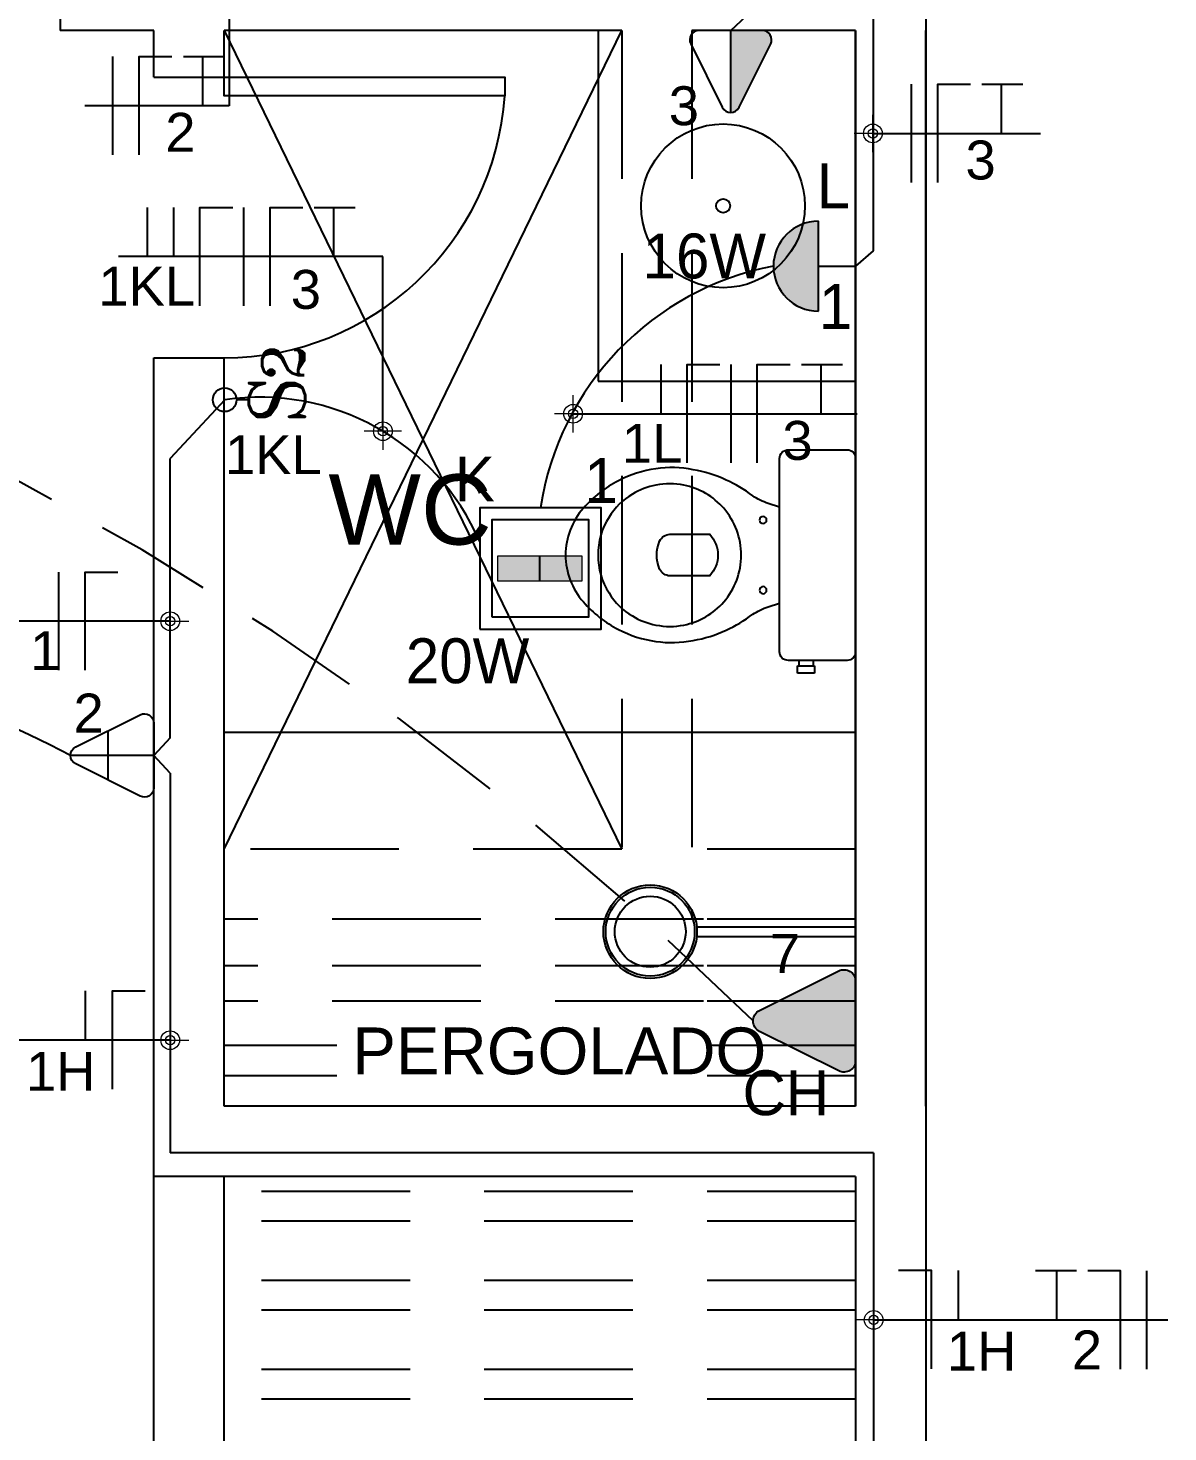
# Model space of a CAD drawing. Header units: millimetres. Extents: x -260 to 5539, y -1903 to 1459.
# Drawn here: x 2395.76 to 2398.197, y 723.894 to 726.895 of the extents above; entities that cross this region are included whole.
import ezdxf
from ezdxf.enums import TextEntityAlignment as Align

# ---------------------------------------------------------------- set-up
doc = ezdxf.new("R2010")
doc.units = ezdxf.units.MM
doc.linetypes.add('HIDDEN', pattern=[9.525, 6.35, -3.175])
doc.linetypes.add('HIDDEN2', pattern=[0.1875, 0.125, -0.0625])
for name, color, linetype in [('-HIDRO', 8, 'Continuous'), ('CABO-ILUM', 3, 'Continuous'), ('CABO.ILUMI.SOLO', 6, 'Continuous'), ('ELÉTRICO', 8, 'Continuous'), ('ESQUADRIA', 2, 'Continuous'), ('FIACAO', 1, 'Continuous'), ('LUMINO', 4, 'Continuous'), ('PONTOS_ELETRICOS', 2, 'Continuous')]:
    doc.layers.add(name, color=color, linetype=linetype)
doc.layers.add('COTAS', color=53, linetype='Continuous', lineweight=9)
doc.layers.add('LEGENDA', color=7, linetype='Continuous', lineweight=0)
doc.styles.add('ARIAL', font='arial.ttf', dxfattribs={"height": 2})
doc.styles.add('CARIMBO_DADOS', font='arial.ttf', dxfattribs={"height": 0.1})
doc.styles.add('CENTURY', font='GOTHIC.TTF')
doc.styles.add('INTERRUPTOR', font='romant', dxfattribs={"height": 0.6})
doc.dimstyles.new('COTAS_EXTERNAS', dxfattribs={"dimtxt": 0.1, "dimasz": 0.01, "dimexe": 0, "dimexo": 0, "dimgap": 0.07, "dimtad": 1, "dimzin": 5, "dimdsep": 46, "dimtxsty": 'CARIMBO_DADOS', "dimblk1": 'CIRCULOS', "dimblk2": 'CIRCULOS', "dimsah": 1, "dimcen": 0, "dimse1": 1, "dimse2": 1, "dimclrd": 8, "dimclre": 8, "dimclrt": 230, "dimadec": 0, "dimazin": 0, "dimtfac": 100, "dimtix": 1, "dimtmove": 2, "dimatfit": 3, "dimldrblk": 'CIRCULOS', "dimfxl": 1, "dimtolj": 1, "dimtzin": 5, "dimarcsym": 0})

# ---------------------------------------------------------------- blocks, each defined once
blk = doc.blocks.new('Bacia01cx')
at = {"layer": 'ELÉTRICO'}
for p, q in [((0.124, -0.2365), (0.088, -0.2365)), ((0.088, -0.2365), (0.088, -0.2525)), ((0.091, -0.225), (0.091, -0.2365)), ((0.121, -0.2365), (0.121, -0.225)), ((0.124, -0.2525), (0.124, -0.2365)), ((0.088, -0.2525), (0.106, -0.2525)), ((0.106, -0.2525), (0.124, -0.2525))]:
    blk.add_line(p, q, dxfattribs=at)
for points in [[(0, 0), (0, -0.207, 0.418036), (0.018, -0.225), (0.1435, -0.225, 0.424217), (0.1625, -0.207), (0.1625, 0.2066, 0.430132), (0.1435, 0.225), (0.121, 0.225), (0.091, 0.225), (0.018, 0.225, 0.418036), (0, 0.207)], [(0.2445, 0, -0.18052), (0.282, 0.1, -0.167158), (0.367, 0.1495, -0.1), (0.427, 0.1495, -0.096291), (0.477, 0.13, -0.13332), (0.527, 0.081, -0.150886), (0.5505, 0, -0.150886), (0.527, -0.081, -0.13332), (0.477, -0.13, -0.096291), (0.427, -0.1495, -0.1), (0.367, -0.1495, -0.167158), (0.282, -0.1, -0.18052)], [(0.419, 0.03, 0.276984), (0.397, 0.0445), (0.312, 0.0445, 0.393258), (0.312, -0.0445), (0.397, -0.0445, 0.276984), (0.419, -0.03, 0.2)]]:
    blk.add_lwpolyline(points, format="xyb", close=True, dxfattribs=at)
blk.add_lwpolyline([(0.1625, 0.1028), (0.187, 0.1105, 0.060779), (0.22, 0.1265, -0.06199), (0.277, 0.1605, -0.067868), (0.347, 0.1825, -0.08648), (0.427, 0.1845, -0.085166), (0.507, 0.159, -0.098298), (0.582, 0.1, -0.182004), (0.62, 0, -0.182004), (0.582, -0.1, -0.098298), (0.507, -0.159, -0.085166), (0.427, -0.1845, -0.08648), (0.347, -0.1825, -0.067868), (0.277, -0.1605, -0.06199), (0.22, -0.1265, 0.060779), (0.187, -0.1105), (0.1625, -0.1028)], format="xyb", dxfattribs=at)
for centre in [(0.1977, 0.075), (0.1977, -0.075)]:
    blk.add_circle(centre, 0.0075, dxfattribs=at)
blk = doc.blocks.new('Chuveiro01')
at = {"layer": 'ELÉTRICO'}
for p, q in [((0.01, 0), (-0.01, 0)), ((-0.01, 0), (-0.01, -0.3396)), ((0.01, -0.3396), (0.01, 0))]:
    blk.add_line(p, q, dxfattribs=at)
for radius in [0.1, 0.095, 0.0758]:
    blk.add_circle((0, -0.4391), radius, dxfattribs=at)
blk = doc.blocks.new('T_tm')
at = {"layer": 'PONTOS_ELETRICOS'}
blk.add_hatch(color=256, dxfattribs=at).paths.add_polyline_path([(0.1751, -0.0179, 0.284079), (0.1862, 0), (0.0109, 0), (0.0109, -0.0676, 0.557537), (0.0398, -0.0855)])
blk.add_line((0.1862, 0), (0.0109, 0), dxfattribs=at)
blk.add_lwpolyline([(0.0109, -0.0676), (0.0109, 0.0676, -0.557537), (0.0398, 0.0855), (0.1751, 0.0179, -0.618034), (0.1751, -0.0179), (0.0398, -0.0855, -0.557537)], format="xyb", close=True, dxfattribs=at)
blk = doc.blocks.new('I_i2')
at = {"layer": 'PONTOS_ELETRICOS'}
blk.add_line((0, -0.0647), (0, -0.0317), dxfattribs=at)
blk.add_circle((0, 0), 0.0317, dxfattribs=at)
at = {"layer": 'PONTOS_ELETRICOS', "style": 'INTERRUPTOR'}
blk.add_text('S', height=0.15, dxfattribs=at).set_placement((-0.0005, -0.1399), align=Align.MIDDLE)
blk.add_text('2', height=0.1125, dxfattribs=at).set_placement((0.0514, -0.2127))
blk = doc.blocks.new('aran')
h = blk.add_hatch(color=256)
h.set_gradient(color1=(87, 87, 255), color2=(71, 71, 255), tint=1)
h.paths.add_polyline_path([(966.6286, -263.7091, 1), (966.6286, -263.5491)])
for p, q in [((966.6286, -263.5491), (966.6286, -263.7091)), ((966.5754, -263.6291), (966.5622, -263.6291)), ((966.6286, -263.6291), (966.5754, -263.6291))]:
    blk.add_line(p, q)
blk.add_arc((966.6286, -263.6291), 0.08, 270, 90)
blk = doc.blocks.new('1pl')
h = blk.add_hatch(color=256)
h.set_gradient(color1=(0, 0, 255), color2=(0, 0, 255), tint=1)
h.paths.add_polyline_path([(968.8636, -272.3458), (968.8636, -272.3899), (968.9391, -272.3899), (968.9391, -272.3458)])
h.paths.add_polyline_path([(968.788, -272.3899), (968.8636, -272.3899), (968.8636, -272.3458), (968.788, -272.3458)])
blk.add_line((968.8636, -272.3899), (968.8636, -272.3458))
at = {"layer": 'LUMINO', "lineweight": 20}
for p, q in [((968.788, -272.3458), (968.9391, -272.3458)), ((968.788, -272.3899), (968.788, -272.3458)), ((968.9391, -272.3458), (968.9391, -272.3899)), ((968.9391, -272.3899), (968.788, -272.3899))]:
    blk.add_line(p, q, dxfattribs=at)
at = {"layer": 'LUMINO'}
for points in [[(968.9705, -272.4759), (968.7545, -272.4759), (968.7545, -272.2599), (968.9705, -272.2599)], [(968.9489, -272.4543), (968.7761, -272.4543), (968.7761, -272.2815), (968.9489, -272.2815)]]:
    blk.add_lwpolyline(points, close=True, dxfattribs=at)
blk = doc.blocks.new('T_ta')
at = {"layer": 'PONTOS_ELETRICOS'}
blk.add_hatch(color=256, dxfattribs=at).paths.add_polyline_path([(0.0362, 0.1069, 0.557537), (0, 0.0845), (0, -0.0845, 0.557537), (0.0362, -0.1069), (0.2053, -0.0224, 0.618034), (0.2053, 0.0224)])
blk.add_lwpolyline([(0, -0.0845), (0, 0.0845, -0.557537), (0.0362, 0.1069), (0.2053, 0.0224, -0.618034), (0.2053, -0.0224), (0.0362, -0.1069, -0.557537)], format="xyb", close=True, dxfattribs=at)
blk = doc.blocks.new('asdfae33')
at = {"layer": 'PONTOS_ELETRICOS'}
for p, q in [((-0.0982, 0.0526), (-0.0982, -0.0526)), ((0, 0), (-0.1783, 0))]:
    blk.add_line(p, q, dxfattribs=at)
blk.add_lwpolyline([(0, 0.0688), (0, -0.0688, -0.557537), (-0.0294, -0.087), (-0.167, -0.0182, -0.618034), (-0.167, 0.0182), (-0.0294, 0.087, -0.557537)], format="xyb", close=True, dxfattribs=at)
blk = doc.blocks.new('CIRCULOS')
at = {"layer": 'COTAS'}
for p, q in [((0, 4), (0, -4)), ((-4, 0), (4, 0))]:
    blk.add_line(p, q, dxfattribs=at)
for radius in [2, 1]:
    blk.add_circle((0, 0), radius, dxfattribs=at)
blk = doc.blocks.new('f_fnt')
at = {"layer": 'FIACAO', "color": 4}
for points in [[(-0.08, -0.15), (-0.08, 0.15)], [(0, -0.15), (0, 0.15), (0.1, 0.15)], [(0.135, 0.15), (0.26, 0.15)], [(0.195, 0), (0.195, 0.15)]]:
    blk.add_lwpolyline(points, dxfattribs=at)
blk = doc.blocks.new('f_nr')
at = {"layer": 'FIACAO', "color": 4}
for points in [[(-0.0414, 0), (-0.0414, 0.1508)], [(0.0414, -0.1492), (0.0414, 0.1508), (0.1414, 0.1508)]]:
    blk.add_lwpolyline(points, dxfattribs=at)

msp = doc.modelspace()

# ---------------------------------------------------------------- linework, layer by layer
at = {"layer": '-HIDRO', "ltscale": 0.05}
for p, q in [((2397.679, 733.1402), (2397.679, 708.1402)), ((2395.829, 727.0402), (2395.829, 726.8902)), ((2396.029, 726.8902), (2395.829, 726.8902)), ((2396.029, 726.7902), (2396.029, 726.8902)), ((2397.029, 726.8902), (2396.179, 726.8902)), ((2396.179, 726.7902), (2396.179, 726.8902)), ((2396.179, 726.8902), (2397.029, 725.1402)), ((2396.179, 725.1402), (2397.029, 726.8902)), ((2396.979, 726.8902), (2396.979, 726.1402)), ((2397.529, 726.8902), (2397.179, 726.8902)), ((2397.529, 724.5902), (2397.529, 726.8902)), ((2397.529, 726.8902), (2397.529, 724.5902)), ((2397.679, 724.5902), (2397.679, 726.8902)), ((2396.029, 726.7902), (2396.179, 726.7902)), ((2396.029, 724.4402), (2396.029, 726.1902)), ((2396.029, 726.1902), (2396.179, 726.1902)), ((2396.179, 724.5902), (2396.179, 726.1902)), ((2396.979, 726.1402), (2397.529, 726.1402)), ((2396.179, 725.3902), (2397.529, 725.3902)), ((2397.179, 725.0089), (2397.179, 724.9902)), ((2397.204, 724.5902), (2396.179, 724.5902)), ((2397.529, 724.5902), (2397.204, 724.5902)), ((2396.504, 724.4402), (2396.029, 724.4402)), ((2396.029, 722.8402), (2396.029, 724.4402)), ((2396.179, 722.8402), (2396.179, 724.4402)), ((2397.529, 724.4402), (2396.504, 724.4402)), ((2397.529, 724.4402), (2397.529, 722.8402))]:
    msp.add_line(p, q, dxfattribs=at)
at = {"layer": '-HIDRO', "linetype": 'HIDDEN', "ltscale": 0.05}
for p, q in [((2397.029, 726.8902), (2397.029, 725.1402)), ((2397.179, 726.8902), (2397.179, 725.1402)), ((2397.029, 725.1402), (2396.179, 725.1402)), ((2397.529, 725.1402), (2397.179, 725.1402)), ((2397.204, 724.9902), (2396.179, 724.9902)), ((2397.529, 724.9902), (2397.204, 724.9902)), ((2397.204, 724.8902), (2396.179, 724.8902)), ((2397.529, 724.8902), (2397.204, 724.8902)), ((2397.204, 724.8152), (2396.179, 724.8152)), ((2397.204, 724.8152), (2396.179, 724.8152)), ((2397.529, 724.8152), (2397.204, 724.8152)), ((2396.4198, 724.7202), (2396.179, 724.7202)), ((2397.529, 724.7202), (2397.204, 724.7202)), ((2396.4198, 724.6552), (2396.179, 724.6552)), ((2397.529, 724.6552), (2397.204, 724.6552)), ((2397.529, 724.4083), (2396.179, 724.4083)), ((2397.529, 724.4083), (2397.354, 724.4083)), ((2397.529, 724.3448), (2396.179, 724.3448)), ((2397.529, 724.3448), (2397.354, 724.3448)), ((2397.529, 724.2178), (2396.179, 724.2178)), ((2397.529, 724.2178), (2397.354, 724.2178)), ((2397.529, 724.1543), (2396.179, 724.1543)), ((2397.529, 724.1543), (2397.354, 724.1543)), ((2397.529, 724.0273), (2396.179, 724.0273)), ((2397.529, 724.0273), (2397.354, 724.0273)), ((2397.529, 723.9638), (2396.179, 723.9638)), ((2397.529, 723.9638), (2397.354, 723.9638))]:
    msp.add_line(p, q, dxfattribs=at)
at = {"layer": '-HIDRO', "ltscale": 0.05}
msp.add_lwpolyline([(2396.179, 726.7902), (2396.779, 726.7902), (2396.779, 726.7502), (2396.179, 726.7502)], close=True, dxfattribs=at)
for radius in [0.175, 0.015]:
    msp.add_circle((2397.2457, 726.5152), radius, dxfattribs=at)
msp.add_arc((2396.179, 726.7916), 0.6014, 270, 356.0501, dxfattribs=at)
at = {"layer": 'CABO-ILUM'}
for p, q in [((2396.1804, 726.1007), (2396.0639, 725.9752)), ((2396.0639, 725.3778), (2396.0639, 725.9752)), ((2396.0639, 725.3778), (2396.029, 725.3402)), ((2396.0639, 725.3026), (2396.029, 725.3402)), ((2396.0639, 725.3026), (2396.0639, 724.4906)), ((2397.5675, 724.4906), (2396.0639, 724.4906)), ((2397.5675, 724.4906), (2397.5675, 723.6694))]:
    msp.add_line(p, q, dxfattribs=at)
msp.add_lwpolyline([(2397.2619, 726.8902), (2397.2954, 726.9213), (2397.5666, 726.9213), (2397.5663, 726.4187), (2397.529, 726.3863)], dxfattribs=at)
for centre, radius, start, end in [((2397.47, 725.7754), 0.622, 100.8159, 171.2663), ((2396.2553, 725.5935), 0.5126, 23.4341, 98.3995), ((2394.757, 723.2753), 2.3367, 62.0925, 100.4098)]:
    msp.add_arc(centre, radius, start, end, dxfattribs=at)
at = {"layer": 'CABO.ILUMI.SOLO', "color": 5, "linetype": 'HIDDEN2', "ltscale": 2}
for centre, radius, start, end in [((2393.1402, 733.7531), 6.9954, 265.15182, 308.85756), ((2392.6489, 720.0791), 6.6147, 45.20021, 90.86616), ((2362.9473, 706.9723), 35.5208, 14.51137, 33.55439)]:
    msp.add_arc(centre, radius, start, end, dxfattribs=at)
at = {"layer": 'FIACAO', "color": 4}
for points in [[(2396.0155, 726.4061), (2396.0155, 726.5117)], [(2396.0715, 726.4061), (2396.0715, 726.5117)], [(2396.1275, 726.3017), (2396.1275, 726.5117), (2396.1975, 726.5117)], [(2397.113, 726.0701), (2397.113, 726.1757)], [(2397.169, 725.9657), (2397.169, 726.1757), (2397.239, 726.1757)], [(2395.8261, 725.5223), (2395.8261, 725.7323)], [(2395.8821, 725.5223), (2395.8821, 725.7323), (2395.9521, 725.7323)], [(2395.8827, 724.7316), (2395.8827, 724.8372)], [(2395.9407, 724.6272), (2395.9407, 724.8372), (2396.0107, 724.8372)]]:
    msp.add_lwpolyline(points, dxfattribs=at)

# ---------------------------------------------------------------- block references
at = {"layer": '-HIDRO', "xscale": -1}
msp.add_blockref('Bacia01cx', (2397.529, 725.7686), dxfattribs=at)
at = {"layer": '-HIDRO', "rotation": 270}
msp.add_blockref('Chuveiro01', (2397.529, 724.9635), dxfattribs=at)
at = {"layer": 'CABO-ILUM'}
msp.add_blockref('asdfae33', (2396.029, 725.3402), dxfattribs=at)
at = {"layer": 'CABO-ILUM', "xscale": -0.6999999999998181, "yscale": 0.6999999999999993, "zscale": 0.7}
msp.add_blockref('f_nr', (2397.7198, 724.1335), dxfattribs=at)
at = {"layer": 'CABO.ILUMI.SOLO', "xscale": -1, "rotation": 90}
msp.add_blockref('T_tm', (2397.2619, 726.9011), dxfattribs=at)
at = {"layer": 'CABO.ILUMI.SOLO', "xscale": 0.8000000000001819, "yscale": 0.8000000000001819, "zscale": 0.8, "rotation": 90}
msp.add_blockref('I_i2', (2396.1804, 726.1007), dxfattribs=at)
at = {"layer": 'CABO.ILUMI.SOLO', "rotation": 180}
msp.add_blockref('T_ta', (2397.529, 724.7728), dxfattribs=at)
at = {"layer": 'FIACAO', "yscale": 0.7000000000000028, "zscale": 0.7}
for p, xscale in [((2395.9975, 726.7293), 0.6999999999998181), ((2397.7044, 726.67), 0.6999999999998181), ((2396.2773, 726.4067), 0.6999999999998181), ((2397.3188, 726.0707), 0.6999999999998181), ((2398.0955, 724.1335), -0.6999999999998181)]:
    msp.add_blockref('f_fnt', p, dxfattribs=dict(at, xscale=xscale))
at = {"layer": 'LUMINO', "xscale": 1.199999999999818, "yscale": 1.199999999999818, "zscale": 1.2, "rotation": 180}
msp.add_blockref('aran', (3557.4036, 410.0313), dxfattribs=at)
at = {"layer": 'LUMINO', "xscale": -1.199999999999818, "yscale": 1.199999999999818, "zscale": 1.199999999999818}
msp.add_blockref('1pl', (3559.4903, 1052.5816), dxfattribs=at)

# ---------------------------------------------------------------- texts
at = {"layer": '-HIDRO', "insert": (2396.5766, 725.865), "char_height": 0.15, "attachment_point": 5, "style": 'CARIMBO_DADOS'}
msp.add_mtext('WC', dxfattribs=at)
at = {"layer": '-HIDRO', "insert": (2396.4532, 724.7587), "char_height": 0.1, "width": 1.395469, "attachment_point": 1, "style": 'CARIMBO_DADOS'}
msp.add_mtext('PERGOLADO', dxfattribs=at)
at = {"layer": 'ESQUADRIA', "lineweight": 20, "style": 'CENTURY'}
for s, p in [('L', (2397.4459, 726.5101)), ('16W', (2397.0736, 726.36)), ('1', (2397.4504, 726.2522)), ('K', (2396.6722, 725.8833, 98.0776)), ('1', (2396.9492, 725.8799, 98.0776)), ('20W', (2396.5675, 725.4947, 98.0776)), ('CH', (2397.2872, 724.5712))]:
    msp.add_text(s, height=0.096, dxfattribs=at).set_placement(p)
at = {"layer": 'LEGENDA', "style": 'ARIAL'}
for s, height, p in [('3', 0.0832, (2397.1296, 726.6876)), ('2', 0.0832, (2396.0534, 726.6308)), ('3', 0.0832, (2397.7638, 726.5716)), ('1KL', 0.08317, (2395.9103, 726.302)), ('3', 0.0832, (2396.3216, 726.295)), ('1L', 0.08317, (2397.0293, 725.966)), ('3', 0.0832, (2397.3724, 725.9722)), ('1KL', 0.08317, (2396.181, 725.9416)), ('1', 0.0832, (2395.7643, 725.5226)), ('2', 0.0832, (2395.8572, 725.3893)), ('7', 0.0832, (2397.3458, 724.8752)), ('1H', 0.08317, (2395.7557, 724.6235)), ('1H', 0.08317, (2397.7239, 724.0254)), ('2', 0.0832, (2397.9911, 724.0278))]:
    msp.add_text(s, height=height, dxfattribs=at).set_placement(p)

# ---------------------------------------------------------------- leaders
at = {"color": 0}
for points in [[(2397.5658, 726.67), (2397.9238, 726.67)], [(2396.5186, 726.0334), (2396.5186, 726.4067), (2395.9534, 726.4067)], [(2396.9251, 726.0707), (2397.5321, 726.0707)], [(2396.0639, 725.6273), (2395.4454, 725.6273)], [(2396.0639, 724.7316), (2395.4349, 724.7316)], [(2397.5675, 724.1335), (2398.1965, 724.1335)]]:
    msp.add_leader(points, dimstyle='COTAS_EXTERNAS', override={"dimgap": 0.07, "dimtad": 0}, dxfattribs=at)
at = {"layer": 'CABO-ILUM'}
msp.add_leader([(2396.1901, 726.9902), (2396.1901, 726.7293), (2395.8813, 726.7293)], dimstyle='COTAS_EXTERNAS', override={"dimgap": 0.07, "dimtad": 0}, dxfattribs=at)

doc.saveas('drawing.dxf')
